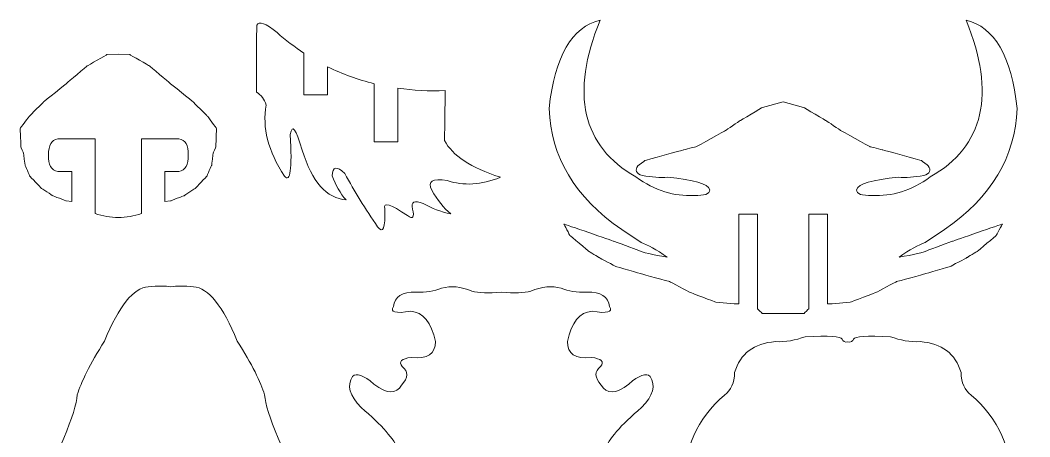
# Model space of a CAD drawing. Header units: inches. Extents: x -293 to 104, y -145 to 210.
# Drawn here: x -277.4 to -157.4, y 160.6 to 210.1 of the extents above; entities that cross this region are included whole.
import ezdxf

# ---------------------------------------------------------------- set-up
doc = ezdxf.new("R2010")
doc.units = ezdxf.units.IN
doc.header["$MEASUREMENT"] = 0
doc.layers.add('Layer 1', color=7, linetype='Continuous')

msp = doc.modelspace()

# ---------------------------------------------------------------- linework, layer by layer
at = {"layer": 'Layer 1', "color": 1, "lineweight": 9}
for points, knots in [([(-226.8592, 201.7742), (-226.8852, 199.798), (-226.9112, 197.822), (-226.9372, 195.846), (-226.9372, 195.846), (-226.0271, 194.0781), (-223.8168, 192.6221), (-220.3063, 191.4781), (-220.3063, 191.4781), (-222.5686, 190.5681), (-224.6749, 190.4381), (-226.6252, 191.0881), (-226.6252, 191.0881), (-228.396, 191.3963), (-229.0036, 191.0124), (-228.4481, 189.936), (-228.4481, 189.936), (-227.7974, 188.7884), (-227.0422, 187.8495), (-226.1831, 187.1193), (-226.1831, 187.1193), (-227.3807, 187.3801), (-228.4741, 187.7975), (-229.4634, 188.3711), (-229.4634, 188.3711), (-230.5438, 188.8012), (-230.9733, 188.5796), (-230.752, 187.7061), (-230.752, 187.7061), (-230.5048, 186.715), (-230.7, 186.4543), (-231.3379, 186.9237), (-231.3379, 186.9237), (-233.3555, 188.3188), (-234.2536, 188.5928), (-234.0323, 187.7452), (-234.0323, 187.7452), (-233.9544, 185.4372), (-234.2408, 184.72), (-234.8915, 185.5936), (-234.8915, 185.5936), (-236.3493, 187.7061), (-237.651, 189.8187), (-238.7965, 191.9311), (-238.7965, 191.9311), (-239.7599, 192.8569), (-240.2544, 192.7658), (-240.2804, 191.6573), (-240.2804, 191.6573), (-239.89, 190.5228), (-239.3433, 189.5709), (-238.6403, 188.8016), (-238.6403, 188.8016), (-240.9571, 188.9709), (-242.7014, 190.9401), (-243.873, 194.7088), (-243.873, 194.7088), (-244.6021, 197.2774), (-245.0706, 197.8905), (-245.279, 196.5474), (-245.279, 196.5474), (-245.0448, 192.4528), (-245.279, 190.8097), (-245.9819, 191.6181), (-245.9819, 191.6181), (-247.9212, 194.5913), (-248.6371, 197.4081), (-248.1297, 200.0683), (-248.1297, 200.0683), (-248.364, 200.7592), (-248.7544, 201.268), (-249.3011, 201.5941), (-249.3011, 201.5941), (-249.2881, 205.0889), (-249.2845, 206.0794), (-249.2715, 209.5742), (-249.2715, 209.5742), (-249.0279, 210.0831), (-248.2177, 209.7835), (-246.8409, 208.6748)], [0, 0, 0, 0, 0.05, 0.05, 0.05, 0.05000001, 0.1, 0.1, 0.1, 0.10000001, 0.15, 0.15, 0.15, 0.15000001, 0.2, 0.2, 0.2, 0.20000001, 0.25, 0.25, 0.25, 0.25000001, 0.3, 0.3, 0.3, 0.30000001, 0.35, 0.35, 0.35, 0.35000001, 0.4, 0.4, 0.4, 0.40000001, 0.45, 0.45, 0.45, 0.45000001, 0.5, 0.5, 0.5, 0.50000001, 0.55, 0.55, 0.55, 0.55000001, 0.6, 0.6, 0.6, 0.60000001, 0.65, 0.65, 0.65, 0.65000001, 0.7, 0.7, 0.7, 0.70000001, 0.75, 0.75, 0.75, 0.75000001, 0.8, 0.8, 0.8, 0.80000001, 0.85, 0.85, 0.85, 0.85000001, 0.9, 0.9, 0.9, 0.90000001, 0.95, 0.95, 0.95, 0.95000001, 1, 1, 1, 1]), ([(-204.1904, 191.5244), (-210.5929, 195.1752), (-212.0158, 201.3821), (-208.4583, 210.1452), (-208.4583, 210.1452), (-211.8036, 209.363), (-213.8213, 205.8682), (-214.5112, 199.6608), (-214.5112, 199.6608), (-214.3171, 193.9205), (-211.4392, 189.1241), (-205.8778, 185.2723)], [0, 0, 0, 0, 0.33333333, 0.33333333, 0.33333333, 0.33333334, 0.66666667, 0.66666667, 0.66666667, 0.66666668, 1, 1, 1, 1]), ([(-169.1972, 191.5244), (-162.7948, 195.1752), (-161.3719, 201.3821), (-164.9293, 210.1452), (-164.9293, 210.1452), (-161.584, 209.363), (-159.5664, 205.8682), (-158.8765, 199.6608), (-158.8765, 199.6608), (-159.0706, 193.9205), (-161.9484, 189.1241), (-167.5098, 185.2723)], [0, 0, 0, 0, 0.33333333, 0.33333333, 0.33333333, 0.33333334, 0.66666667, 0.66666667, 0.66666667, 0.66666668, 1, 1, 1, 1]), ([(-265.7149, 206.1127), (-265.7149, 206.1127), (-267.0765, 206.0542), (-267.0765, 206.0542), (-267.0765, 206.0542), (-267.0765, 206.0542), (-269.4083, 204.7177), (-269.4083, 204.7177), (-269.4083, 204.7177), (-269.4083, 204.7177), (-271.8075, 202.6924), (-271.8075, 202.6924), (-271.8075, 202.6924), (-271.8075, 202.6924), (-274.5965, 200.4442), (-274.5965, 200.4442), (-274.5965, 200.4442), (-274.5965, 200.4442), (-276.2841, 198.7577), (-276.2841, 198.7577), (-276.2841, 198.7577), (-276.2841, 198.7577), (-277.3855, 197.2853), (-277.3855, 197.2853), (-277.3855, 197.2853), (-277.3855, 197.2853), (-277.2997, 195.086), (-277.2997, 195.086), (-277.2997, 195.086), (-277.2997, 195.086), (-276.9879, 194.3364), (-276.9879, 194.3364), (-276.9879, 194.3364), (-276.9879, 194.3364), (-276.8071, 192.9251), (-276.8071, 192.9251), (-276.8071, 192.9251), (-276.8071, 192.9251), (-276.2384, 191.6164), (-276.2384, 191.6164), (-276.2384, 191.6164), (-276.2384, 191.6164), (-274.8983, 190.1997), (-274.8983, 190.1997), (-274.8983, 190.1997), (-274.8983, 190.1997), (-273.5245, 189.2905), (-273.5245, 189.2905), (-273.5245, 189.2905), (-273.5245, 189.2905), (-271.9053, 188.6716), (-271.9053, 188.6716)], [0, 0, 0, 0, 0.07692308, 0.07692308, 0.07692308, 0.07692309, 0.15384615, 0.15384615, 0.15384615, 0.15384616, 0.23076923, 0.23076923, 0.23076923, 0.23076924, 0.30769231, 0.30769231, 0.30769231, 0.30769232, 0.38461538, 0.38461538, 0.38461538, 0.38461539, 0.46153846, 0.46153846, 0.46153846, 0.46153847, 0.53846154, 0.53846154, 0.53846154, 0.53846155, 0.61538462, 0.61538462, 0.61538462, 0.61538463, 0.69230769, 0.69230769, 0.69230769, 0.6923077, 0.76923077, 0.76923077, 0.76923077, 0.76923078, 0.84615385, 0.84615385, 0.84615385, 0.84615386, 0.92307692, 0.92307692, 0.92307692, 0.92307693, 1, 1, 1, 1]), ([(-265.7149, 206.1127), (-265.7149, 206.1127), (-264.3534, 206.0542), (-264.3534, 206.0542), (-264.3534, 206.0542), (-264.3534, 206.0542), (-262.0217, 204.7177), (-262.0217, 204.7177), (-262.0217, 204.7177), (-262.0217, 204.7177), (-259.6222, 202.6924), (-259.6222, 202.6924), (-259.6222, 202.6924), (-259.6222, 202.6924), (-256.8332, 200.4442), (-256.8332, 200.4442), (-256.8332, 200.4442), (-256.8332, 200.4442), (-255.1456, 198.7577), (-255.1456, 198.7577), (-255.1456, 198.7577), (-255.1456, 198.7577), (-254.0444, 197.2853), (-254.0444, 197.2853), (-254.0444, 197.2853), (-254.0444, 197.2853), (-254.1302, 195.086), (-254.1302, 195.086), (-254.1302, 195.086), (-254.1302, 195.086), (-254.4421, 194.3364), (-254.4421, 194.3364), (-254.4421, 194.3364), (-254.4421, 194.3364), (-254.6229, 192.9251), (-254.6229, 192.9251), (-254.6229, 192.9251), (-254.6229, 192.9251), (-255.1913, 191.6164), (-255.1913, 191.6164), (-255.1913, 191.6164), (-255.1913, 191.6164), (-256.5316, 190.1997), (-256.5316, 190.1997), (-256.5316, 190.1997), (-256.5316, 190.1997), (-257.9052, 189.2905), (-257.9052, 189.2905), (-257.9052, 189.2905), (-257.9052, 189.2905), (-259.5246, 188.6716), (-259.5246, 188.6716)], [0, 0, 0, 0, 0.07692308, 0.07692308, 0.07692308, 0.07692309, 0.15384615, 0.15384615, 0.15384615, 0.15384616, 0.23076923, 0.23076923, 0.23076923, 0.23076924, 0.30769231, 0.30769231, 0.30769231, 0.30769232, 0.38461538, 0.38461538, 0.38461538, 0.38461539, 0.46153846, 0.46153846, 0.46153846, 0.46153847, 0.53846154, 0.53846154, 0.53846154, 0.53846155, 0.61538462, 0.61538462, 0.61538462, 0.61538463, 0.69230769, 0.69230769, 0.69230769, 0.6923077, 0.76923077, 0.76923077, 0.76923077, 0.76923078, 0.84615385, 0.84615385, 0.84615385, 0.84615386, 0.92307692, 0.92307692, 0.92307692, 0.92307693, 1, 1, 1, 1]), ([(-243.6569, 206.2299), (-243.6569, 206.2299), (-243.6569, 201.2659), (-243.6569, 201.2659), (-243.6569, 201.2659), (-243.6569, 201.2659), (-240.8377, 201.2659), (-240.8377, 201.2659), (-240.8377, 201.2659), (-240.8377, 201.2659), (-240.8377, 204.6098), (-240.8377, 204.6098)], [0, 0, 0, 0, 0.33333333, 0.33333333, 0.33333333, 0.33333334, 0.66666667, 0.66666667, 0.66666667, 0.66666668, 1, 1, 1, 1]), ([(-235.3001, 202.5989), (-235.3001, 202.5989), (-235.3001, 195.7108), (-235.3001, 195.7108), (-235.3001, 195.7108), (-235.3001, 195.7108), (-232.4809, 195.7108), (-232.4809, 195.7108), (-232.4809, 195.7108), (-232.4809, 195.7108), (-232.4809, 202.0614), (-232.4809, 202.0614)], [0, 0, 0, 0, 0.33333333, 0.33333333, 0.33333333, 0.33333334, 0.66666667, 0.66666667, 0.66666667, 0.66666668, 1, 1, 1, 1]), ([(-186.6938, 200.4648), (-186.6938, 200.4648), (-189.1361, 199.7834), (-189.1361, 199.7834), (-189.1361, 199.7834), (-189.1361, 199.7834), (-191.8677, 198.1696), (-191.8677, 198.1696), (-191.8677, 198.1696), (-191.8677, 198.1696), (-193.5285, 197.0482), (-193.5285, 197.0482), (-193.5285, 197.0482), (-193.5285, 197.0482), (-196.9841, 195.1324), (-196.9841, 195.1324), (-196.9841, 195.1324), (-196.9841, 195.1324), (-198.5472, 194.7367), (-198.5472, 194.7367), (-198.5472, 194.7367), (-198.5472, 194.7367), (-203.1256, 193.4727), (-203.1256, 193.4727), (-203.1256, 193.4727), (-203.1256, 193.4727), (-203.9494, 192.848), (-203.9494, 192.848), (-203.9494, 192.848), (-204.3388, 192.331), (-204.1608, 191.9429), (-203.4151, 191.684)], [0, 0, 0, 0, 0.125, 0.125, 0.125, 0.12500001, 0.25, 0.25, 0.25, 0.25000001, 0.375, 0.375, 0.375, 0.37500001, 0.5, 0.5, 0.5, 0.50000001, 0.625, 0.625, 0.625, 0.62500001, 0.75, 0.75, 0.75, 0.75000001, 0.875, 0.875, 0.875, 0.87500001, 1, 1, 1, 1]), ([(-186.6938, 200.4648), (-186.6938, 200.4648), (-184.2515, 199.7834), (-184.2515, 199.7834), (-184.2515, 199.7834), (-184.2515, 199.7834), (-181.5199, 198.1696), (-181.5199, 198.1696), (-181.5199, 198.1696), (-181.5199, 198.1696), (-179.8592, 197.0482), (-179.8592, 197.0482), (-179.8592, 197.0482), (-179.8592, 197.0482), (-176.4035, 195.1324), (-176.4035, 195.1324), (-176.4035, 195.1324), (-176.4035, 195.1324), (-174.8405, 194.7367), (-174.8405, 194.7367), (-174.8405, 194.7367), (-174.8405, 194.7367), (-170.2621, 193.4727), (-170.2621, 193.4727), (-170.2621, 193.4727), (-170.2621, 193.4727), (-169.4382, 192.848), (-169.4382, 192.848), (-169.4382, 192.848), (-169.0488, 192.331), (-169.2269, 191.9429), (-169.9726, 191.684)], [0, 0, 0, 0, 0.125, 0.125, 0.125, 0.12500001, 0.25, 0.25, 0.25, 0.25000001, 0.375, 0.375, 0.375, 0.37500001, 0.5, 0.5, 0.5, 0.50000001, 0.625, 0.625, 0.625, 0.62500001, 0.75, 0.75, 0.75, 0.75000001, 0.875, 0.875, 0.875, 0.87500001, 1, 1, 1, 1]), ([(-268.4842, 195.493), (-268.4842, 195.493), (-268.4842, 196.0468), (-268.4842, 196.0468), (-268.4842, 196.0468), (-268.4842, 196.0468), (-269.0381, 196.0468), (-269.0381, 196.0468)], [0, 0, 0, 0, 0.5, 0.5, 0.5, 0.50000001, 1, 1, 1, 1]), ([(-262.9455, 195.493), (-262.9455, 195.493), (-262.9455, 196.0468), (-262.9455, 196.0468), (-262.9455, 196.0468), (-262.9455, 196.0468), (-262.3916, 196.0468), (-262.3916, 196.0468)], [0, 0, 0, 0, 0.5, 0.5, 0.5, 0.50000001, 1, 1, 1, 1]), ([(-271.2536, 191.6164), (-271.2536, 191.6164), (-271.2536, 192.1702), (-271.2536, 192.1702), (-271.2536, 192.1702), (-271.2536, 192.1702), (-271.8075, 192.1702), (-271.8075, 192.1702)], [0, 0, 0, 0, 0.5, 0.5, 0.5, 0.50000001, 1, 1, 1, 1]), ([(-260.1761, 191.6164), (-260.1761, 191.6164), (-260.1761, 192.1702), (-260.1761, 192.1702), (-260.1761, 192.1702), (-260.1761, 192.1702), (-259.6222, 192.1702), (-259.6222, 192.1702)], [0, 0, 0, 0, 0.5, 0.5, 0.5, 0.50000001, 1, 1, 1, 1]), ([(-204.1904, 191.5244), (-201.9238, 189.9068), (-199.6235, 189.1763), (-197.2896, 189.3329), (-197.2896, 189.3329), (-196.0404, 189.2679), (-195.4155, 189.4894), (-195.4153, 189.998), (-195.4153, 189.998), (-195.6237, 190.7024), (-197.29, 191.198), (-200.4139, 191.4846), (-200.4139, 191.4846), (-201.2879, 191.4183), (-202.2884, 191.4846), (-203.4151, 191.684)], [0, 0, 0, 0, 0.25, 0.25, 0.25, 0.25000001, 0.5, 0.5, 0.5, 0.50000001, 0.75, 0.75, 0.75, 0.75000001, 1, 1, 1, 1]), ([(-169.1972, 191.5244), (-171.4638, 189.9068), (-173.7642, 189.1763), (-176.098, 189.3329), (-176.098, 189.3329), (-177.3473, 189.2679), (-177.9722, 189.4894), (-177.9723, 189.998), (-177.9723, 189.998), (-177.764, 190.7024), (-176.0977, 191.198), (-172.9738, 191.4846), (-172.9738, 191.4846), (-172.0998, 191.4183), (-171.0993, 191.4846), (-169.9726, 191.684)], [0, 0, 0, 0, 0.25, 0.25, 0.25, 0.25000001, 0.5, 0.5, 0.5, 0.50000001, 0.75, 0.75, 0.75, 0.75000001, 1, 1, 1, 1]), ([(-271.9053, 188.6716), (-271.9053, 188.6716), (-271.2536, 188.6126), (-271.2536, 188.6126), (-271.2536, 188.6126), (-271.2536, 188.6126), (-271.2536, 189.4012), (-271.2536, 189.4012)], [0, 0, 0, 0, 0.5, 0.5, 0.5, 0.50000001, 1, 1, 1, 1]), ([(-259.5246, 188.6716), (-259.5246, 188.6716), (-260.1761, 188.6126), (-260.1761, 188.6126), (-260.1761, 188.6126), (-260.1761, 188.6126), (-260.1761, 189.4012), (-260.1761, 189.4012)], [0, 0, 0, 0, 0.5, 0.5, 0.5, 0.50000001, 1, 1, 1, 1]), ([(-191.9529, 186.5232), (-191.9529, 186.5232), (-191.9529, 187.0841), (-191.9529, 187.0841), (-191.9529, 187.0841), (-191.9529, 187.0841), (-191.3994, 187.0841), (-191.3994, 187.0841)], [0, 0, 0, 0, 0.5, 0.5, 0.5, 0.50000001, 1, 1, 1, 1]), ([(-191.3994, 187.0841), (-191.3994, 187.0841), (-189.7386, 187.0841), (-189.7386, 187.0841), (-189.7386, 187.0841), (-189.7386, 187.0841), (-189.7386, 175.8689), (-189.7386, 175.8689), (-189.7386, 175.8689), (-189.7386, 175.8689), (-189.1849, 175.3081), (-189.1849, 175.3081), (-189.1849, 175.3081), (-189.1849, 175.3081), (-186.6938, 175.3081), (-186.6938, 175.3081)], [0, 0, 0, 0, 0.25, 0.25, 0.25, 0.25000001, 0.5, 0.5, 0.5, 0.50000001, 0.75, 0.75, 0.75, 0.75000001, 1, 1, 1, 1]), ([(-181.9883, 187.0841), (-181.9883, 187.0841), (-183.649, 187.0841), (-183.649, 187.0841), (-183.649, 187.0841), (-183.649, 187.0841), (-183.649, 175.8689), (-183.649, 175.8689), (-183.649, 175.8689), (-183.649, 175.8689), (-184.2027, 175.3081), (-184.2027, 175.3081), (-184.2027, 175.3081), (-184.2027, 175.3081), (-186.6938, 175.3081), (-186.6938, 175.3081)], [0, 0, 0, 0, 0.25, 0.25, 0.25, 0.25000001, 0.5, 0.5, 0.5, 0.50000001, 0.75, 0.75, 0.75, 0.75000001, 1, 1, 1, 1]), ([(-181.4348, 186.5232), (-181.4348, 186.5232), (-181.4348, 187.0841), (-181.4348, 187.0841), (-181.4348, 187.0841), (-181.4348, 187.0841), (-181.9883, 187.0841), (-181.9883, 187.0841)], [0, 0, 0, 0, 0.5, 0.5, 0.5, 0.50000001, 1, 1, 1, 1]), ([(-192.5066, 176.4296), (-192.5066, 176.4296), (-194.6783, 176.6452), (-194.6783, 176.6452), (-194.6783, 176.6452), (-194.6783, 176.6452), (-197.8031, 177.8268), (-197.8031, 177.8268), (-197.8031, 177.8268), (-197.8031, 177.8268), (-200.191, 179.0824), (-200.191, 179.0824), (-200.191, 179.0824), (-200.191, 179.0824), (-203.5294, 179.9921), (-203.5294, 179.9921), (-203.5294, 179.9921), (-203.5294, 179.9921), (-206.5728, 180.8916), (-206.5728, 180.8916), (-206.5728, 180.8916), (-206.5728, 180.8916), (-208.5443, 181.9342), (-208.5443, 181.9342), (-208.5443, 181.9342), (-208.5443, 181.9342), (-209.8139, 182.7009), (-209.8139, 182.7009), (-209.8139, 182.7009), (-209.8139, 182.7009), (-212.0383, 184.567), (-212.0383, 184.567), (-212.0383, 184.567), (-212.0383, 184.567), (-212.754, 185.9298), (-212.754, 185.9298), (-212.754, 185.9298), (-212.754, 185.9298), (-206.8445, 183.8877), (-206.8445, 183.8877), (-206.8445, 183.8877), (-206.8445, 183.8877), (-204.0343, 182.8458), (-204.0343, 182.8458)], [0, 0, 0, 0, 0.09090909, 0.09090909, 0.09090909, 0.0909091, 0.18181818, 0.18181818, 0.18181818, 0.18181819, 0.27272727, 0.27272727, 0.27272727, 0.27272728, 0.36363636, 0.36363636, 0.36363636, 0.36363637, 0.45454545, 0.45454545, 0.45454545, 0.45454546, 0.54545455, 0.54545455, 0.54545455, 0.54545456, 0.63636364, 0.63636364, 0.63636364, 0.63636365, 0.72727273, 0.72727273, 0.72727273, 0.72727274, 0.81818182, 0.81818182, 0.81818182, 0.81818183, 0.90909091, 0.90909091, 0.90909091, 0.90909092, 1, 1, 1, 1]), ([(-180.8811, 176.4296), (-180.8811, 176.4296), (-178.7093, 176.6452), (-178.7093, 176.6452), (-178.7093, 176.6452), (-178.7093, 176.6452), (-175.5846, 177.8268), (-175.5846, 177.8268), (-175.5846, 177.8268), (-175.5846, 177.8268), (-173.1967, 179.0824), (-173.1967, 179.0824), (-173.1967, 179.0824), (-173.1967, 179.0824), (-169.8582, 179.9921), (-169.8582, 179.9921), (-169.8582, 179.9921), (-169.8582, 179.9921), (-166.8149, 180.8916), (-166.8149, 180.8916), (-166.8149, 180.8916), (-166.8149, 180.8916), (-164.8434, 181.9342), (-164.8434, 181.9342), (-164.8434, 181.9342), (-164.8434, 181.9342), (-163.5738, 182.7009), (-163.5738, 182.7009), (-163.5738, 182.7009), (-163.5738, 182.7009), (-161.3494, 184.567), (-161.3494, 184.567), (-161.3494, 184.567), (-161.3494, 184.567), (-160.6336, 185.9298), (-160.6336, 185.9298), (-160.6336, 185.9298), (-160.6336, 185.9298), (-166.5431, 183.8877), (-166.5431, 183.8877), (-166.5431, 183.8877), (-166.5431, 183.8877), (-169.3534, 182.8458), (-169.3534, 182.8458)], [0, 0, 0, 0, 0.09090909, 0.09090909, 0.09090909, 0.0909091, 0.18181818, 0.18181818, 0.18181818, 0.18181819, 0.27272727, 0.27272727, 0.27272727, 0.27272728, 0.36363636, 0.36363636, 0.36363636, 0.36363637, 0.45454545, 0.45454545, 0.45454545, 0.45454546, 0.54545455, 0.54545455, 0.54545455, 0.54545456, 0.63636364, 0.63636364, 0.63636364, 0.63636365, 0.72727273, 0.72727273, 0.72727273, 0.72727274, 0.81818182, 0.81818182, 0.81818182, 0.81818183, 0.90909091, 0.90909091, 0.90909091, 0.90909092, 1, 1, 1, 1]), ([(-265.1788, 141.8653), (-268.1763, 142.2176), (-270.1128, 143.2736), (-270.9882, 145.034), (-270.9882, 145.034), (-271.2742, 145.4513), (-270.6753, 145.6079), (-269.1917, 145.5036), (-269.1917, 145.5036), (-268.3586, 145.4777), (-268.5148, 145.9212), (-269.6602, 146.8335), (-269.6602, 146.8335), (-273.318, 148.8812), (-275.1273, 150.3286), (-275.0883, 151.176), (-275.0883, 151.176), (-275.3747, 152.3497), (-274.4115, 155.4532), (-272.1988, 160.4868), (-272.1988, 160.4868), (-271.2224, 162.8341), (-270.6885, 164.5555), (-270.5975, 165.6508), (-270.5975, 165.6508), (-270.1681, 167.1242), (-269.0875, 169.2497), (-267.3562, 172.0275), (-267.3562, 172.0275), (-265.6528, 176.188), (-263.92, 178.339), (-262.1581, 178.4806)], [0, 0, 0, 0, 0.125, 0.125, 0.125, 0.12500001, 0.25, 0.25, 0.25, 0.25000001, 0.375, 0.375, 0.375, 0.37500001, 0.5, 0.5, 0.5, 0.50000001, 0.625, 0.625, 0.625, 0.62500001, 0.75, 0.75, 0.75, 0.75000001, 0.875, 0.875, 0.875, 0.87500001, 1, 1, 1, 1]), ([(-253.8215, 141.8458), (-250.824, 142.1981), (-248.8234, 143.2736), (-247.948, 145.034), (-247.948, 145.034), (-247.662, 145.4513), (-248.2609, 145.6079), (-249.7445, 145.5036), (-249.7445, 145.5036), (-250.5776, 145.4777), (-250.4214, 145.9212), (-249.276, 146.8335), (-249.276, 146.8335), (-245.6182, 148.8812), (-243.8089, 150.3286), (-243.8479, 151.176), (-243.8479, 151.176), (-243.5615, 152.3497), (-244.5248, 155.4532), (-246.7374, 160.4868), (-246.7374, 160.4868), (-247.7139, 162.8341), (-248.2477, 164.5555), (-248.3387, 165.6508), (-248.3387, 165.6508), (-248.7681, 167.1242), (-249.8487, 169.2497), (-251.58, 172.0275), (-251.58, 172.0275), (-253.2834, 176.188), (-255.0163, 178.339), (-256.7782, 178.4806)], [0, 0, 0, 0, 0.125, 0.125, 0.125, 0.12500001, 0.25, 0.25, 0.25, 0.25000001, 0.375, 0.375, 0.375, 0.37500001, 0.5, 0.5, 0.5, 0.50000001, 0.625, 0.625, 0.625, 0.62500001, 0.75, 0.75, 0.75, 0.75000001, 0.875, 0.875, 0.875, 0.87500001, 1, 1, 1, 1]), ([(-225.8549, 126.2033), (-225.8555, 125.5266), (-226.3589, 125.8746), (-227.3653, 127.2476), (-227.3653, 127.2476), (-231.687, 131.6161), (-234.1342, 134.0807), (-234.7069, 134.6414), (-234.7069, 134.6414), (-235.1104, 134.5243), (-235.3316, 135.5283), (-235.3706, 137.6538), (-235.3706, 137.6538), (-235.4879, 140.653), (-235.1626, 142.7133), (-234.3944, 143.8348), (-234.3944, 143.8348), (-233.5613, 144.6304), (-233.8215, 145.6084), (-235.1754, 146.7689), (-235.1754, 146.7689), (-237.7536, 148.6041), (-238.7159, 149.6379), (-238.0623, 149.87), (-238.0623, 149.87), (-238.2997, 150.068), (-237.077, 150.7426), (-234.3944, 151.8937), (-234.3944, 151.8937), (-232.3249, 153.8106), (-231.6868, 156.2231), (-232.4809, 159.1311), (-232.4809, 159.1311), (-232.8976, 160.3309), (-234.3555, 162), (-236.8546, 164.1385), (-236.8546, 164.1385), (-238.2345, 165.5208), (-238.573, 166.7468), (-237.87, 167.816), (-237.87, 167.816), (-237.4143, 168.2724), (-236.568, 167.9724), (-235.3316, 166.9161), (-235.3316, 166.9161), (-233.7698, 165.7036), (-232.6762, 165.6643), (-232.0513, 166.7988), (-232.0513, 166.7988), (-231.2444, 167.6856), (-231.2183, 168.4159), (-231.9733, 168.9896), (-231.9733, 168.9896), (-232.4417, 169.5635), (-232.0773, 169.9286), (-230.8799, 170.0849), (-230.8799, 170.0849), (-228.9664, 169.8765), (-228.0162, 170.5024), (-228.0292, 171.9628), (-228.0292, 171.9628), (-228.5109, 174.2579), (-229.4871, 175.4576), (-230.9579, 175.5619), (-230.9579, 175.5619), (-232.7674, 175.2751), (-233.4573, 175.4574), (-233.0276, 176.1095), (-233.0276, 176.1095), (-232.8844, 177.3093), (-231.9863, 177.8831), (-230.3334, 177.8309), (-230.3334, 177.8309), (-229.1619, 177.7787), (-228.1464, 177.9351), (-227.2871, 178.3003)], [0, 0, 0, 0, 0.05263158, 0.05263158, 0.05263158, 0.05263159, 0.10526316, 0.10526316, 0.10526316, 0.10526317, 0.15789474, 0.15789474, 0.15789474, 0.15789475, 0.21052632, 0.21052632, 0.21052632, 0.21052633, 0.26315789, 0.26315789, 0.26315789, 0.2631579, 0.31578947, 0.31578947, 0.31578947, 0.31578948, 0.36842105, 0.36842105, 0.36842105, 0.36842106, 0.42105263, 0.42105263, 0.42105263, 0.42105264, 0.47368421, 0.47368421, 0.47368421, 0.47368422, 0.52631579, 0.52631579, 0.52631579, 0.5263158, 0.57894737, 0.57894737, 0.57894737, 0.57894738, 0.63157895, 0.63157895, 0.63157895, 0.63157896, 0.68421053, 0.68421053, 0.68421053, 0.68421054, 0.73684211, 0.73684211, 0.73684211, 0.73684212, 0.78947368, 0.78947368, 0.78947368, 0.78947369, 0.84210526, 0.84210526, 0.84210526, 0.84210527, 0.89473684, 0.89473684, 0.89473684, 0.89473685, 0.94736842, 0.94736842, 0.94736842, 0.94736843, 1, 1, 1, 1]), ([(-227.2871, 178.3003), (-226.1939, 178.6261), (-224.9963, 178.509), (-223.6945, 177.9482), (-223.6945, 177.9482), (-222.8862, 177.7266), (-221.7159, 177.6873), (-220.1839, 177.8309)], [0, 0, 0, 0, 0.5, 0.5, 0.5, 0.50000001, 1, 1, 1, 1]), ([(-213.0806, 178.3003), (-214.1739, 178.6261), (-215.3715, 178.509), (-216.6732, 177.9482), (-216.6732, 177.9482), (-217.4816, 177.7266), (-218.6519, 177.6873), (-220.1839, 177.8309)], [0, 0, 0, 0, 0.5, 0.5, 0.5, 0.50000001, 1, 1, 1, 1]), ([(-214.5129, 126.2033), (-214.5122, 125.5266), (-214.0088, 125.8746), (-213.0024, 127.2476), (-213.0024, 127.2476), (-208.6808, 131.6161), (-206.2336, 134.0807), (-205.6609, 134.6414), (-205.6609, 134.6414), (-205.2573, 134.5243), (-205.0362, 135.5283), (-204.9971, 137.6538), (-204.9971, 137.6538), (-204.8798, 140.653), (-205.2052, 142.7133), (-205.9734, 143.8348), (-205.9734, 143.8348), (-206.8065, 144.6304), (-206.5463, 145.6084), (-205.1923, 146.7689), (-205.1923, 146.7689), (-202.6142, 148.6041), (-201.6519, 149.6379), (-202.3055, 149.87), (-202.3055, 149.87), (-202.0681, 150.068), (-203.2907, 150.7426), (-205.9734, 151.8937), (-205.9734, 151.8937), (-208.0429, 153.8106), (-208.6809, 156.2231), (-207.8869, 159.1311), (-207.8869, 159.1311), (-207.4702, 160.3309), (-206.0122, 162), (-203.5132, 164.1385), (-203.5132, 164.1385), (-202.1333, 165.5208), (-201.7947, 166.7468), (-202.4978, 167.816), (-202.4978, 167.816), (-202.9535, 168.2724), (-203.7997, 167.9724), (-205.0362, 166.9161), (-205.0362, 166.9161), (-206.598, 165.7036), (-207.6915, 165.6643), (-208.3164, 166.7988), (-208.3164, 166.7988), (-209.1233, 167.6856), (-209.1495, 168.4159), (-208.3944, 168.9896), (-208.3944, 168.9896), (-207.926, 169.5635), (-208.2904, 169.9286), (-209.4878, 170.0849), (-209.4878, 170.0849), (-211.4013, 169.8765), (-212.3516, 170.5024), (-212.3386, 171.9628), (-212.3386, 171.9628), (-211.8569, 174.2579), (-210.8806, 175.4576), (-209.4098, 175.5619), (-209.4098, 175.5619), (-207.6004, 175.2751), (-206.9105, 175.4574), (-207.3402, 176.1095), (-207.3402, 176.1095), (-207.4833, 177.3093), (-208.3814, 177.8831), (-210.0344, 177.8309), (-210.0344, 177.8309), (-211.2058, 177.7787), (-212.2214, 177.9351), (-213.0806, 178.3003)], [0, 0, 0, 0, 0.05263158, 0.05263158, 0.05263158, 0.05263159, 0.10526316, 0.10526316, 0.10526316, 0.10526317, 0.15789474, 0.15789474, 0.15789474, 0.15789475, 0.21052632, 0.21052632, 0.21052632, 0.21052633, 0.26315789, 0.26315789, 0.26315789, 0.2631579, 0.31578947, 0.31578947, 0.31578947, 0.31578948, 0.36842105, 0.36842105, 0.36842105, 0.36842106, 0.42105263, 0.42105263, 0.42105263, 0.42105264, 0.47368421, 0.47368421, 0.47368421, 0.47368422, 0.52631579, 0.52631579, 0.52631579, 0.5263158, 0.57894737, 0.57894737, 0.57894737, 0.57894738, 0.63157895, 0.63157895, 0.63157895, 0.63157896, 0.68421053, 0.68421053, 0.68421053, 0.68421054, 0.73684211, 0.73684211, 0.73684211, 0.73684212, 0.78947368, 0.78947368, 0.78947368, 0.78947369, 0.84210526, 0.84210526, 0.84210526, 0.84210527, 0.89473684, 0.89473684, 0.89473684, 0.89473685, 0.94736842, 0.94736842, 0.94736842, 0.94736843, 1, 1, 1, 1]), ([(-192.5066, 176.4294), (-192.5066, 176.4294), (-191.9529, 176.4294), (-191.9529, 176.4294), (-191.9529, 176.4294), (-191.9529, 176.4294), (-191.9529, 176.9903), (-191.9529, 176.9903)], [0, 0, 0, 0, 0.5, 0.5, 0.5, 0.50000001, 1, 1, 1, 1]), ([(-180.8811, 176.4294), (-180.8811, 176.4294), (-181.4348, 176.4294), (-181.4348, 176.4294), (-181.4348, 176.4294), (-181.4348, 176.4294), (-181.4348, 176.9903), (-181.4348, 176.9903)], [0, 0, 0, 0, 0.5, 0.5, 0.5, 0.50000001, 1, 1, 1, 1]), ([(-198.8617, 132.8421), (-200.3585, 135.1901), (-200.6319, 136.8942), (-199.6818, 137.9545), (-199.6818, 137.9545), (-198.4322, 140.7972), (-197.3388, 143.8486), (-196.4015, 147.1086), (-196.4015, 147.1086), (-196.3468, 147.4672), (-195.9379, 147.8911), (-195.1752, 148.38), (-195.1752, 148.38), (-194.7717, 148.6733), (-195.0971, 149.2927), (-196.1515, 150.2383), (-196.1515, 150.2383), (-197.987, 152.4159), (-198.781, 153.9938), (-198.5337, 154.9719), (-198.5337, 154.9719), (-198.5104, 159.197), (-196.8883, 162.744), (-193.668, 165.6127), (-193.668, 165.6127), (-192.8739, 166.1866), (-192.4704, 167.0733), (-192.4574, 168.273), (-192.4574, 168.273), (-191.7807, 170.542), (-190.1664, 171.7678), (-187.615, 171.9504), (-187.615, 171.9504), (-186.4046, 171.9114), (-185.22, 172.1069), (-184.0614, 172.5371), (-184.0614, 172.5371), (-181.25, 172.6808), (-179.7921, 172.5895), (-179.6877, 172.2633), (-179.6877, 172.2633), (-179.605, 171.9637), (-179.3754, 171.8462), (-178.9997, 171.9112)], [0, 0, 0, 0, 0.09090909, 0.09090909, 0.09090909, 0.0909091, 0.18181818, 0.18181818, 0.18181818, 0.18181819, 0.27272727, 0.27272727, 0.27272727, 0.27272728, 0.36363636, 0.36363636, 0.36363636, 0.36363637, 0.45454545, 0.45454545, 0.45454545, 0.45454546, 0.54545455, 0.54545455, 0.54545455, 0.54545456, 0.63636364, 0.63636364, 0.63636364, 0.63636365, 0.72727273, 0.72727273, 0.72727273, 0.72727274, 0.81818182, 0.81818182, 0.81818182, 0.81818183, 0.90909091, 0.90909091, 0.90909091, 0.90909092, 1, 1, 1, 1]), ([(-159.1378, 132.8421), (-157.641, 135.1901), (-157.3676, 136.8942), (-158.3177, 137.9545), (-158.3177, 137.9545), (-159.5673, 140.7972), (-160.6607, 143.8486), (-161.5979, 147.1086), (-161.5979, 147.1086), (-161.6526, 147.4672), (-162.0616, 147.8911), (-162.8242, 148.38), (-162.8242, 148.38), (-163.2278, 148.6733), (-162.9024, 149.2927), (-161.848, 150.2383), (-161.848, 150.2383), (-160.0125, 152.4159), (-159.2185, 153.9938), (-159.4658, 154.9719), (-159.4658, 154.9719), (-159.4891, 159.197), (-161.1112, 162.744), (-164.3315, 165.6127), (-164.3315, 165.6127), (-165.1256, 166.1866), (-165.5291, 167.0733), (-165.5421, 168.273), (-165.5421, 168.273), (-166.2188, 170.542), (-167.8331, 171.7678), (-170.3845, 171.9504), (-170.3845, 171.9504), (-171.5949, 171.9114), (-172.7795, 172.1069), (-173.9381, 172.5371), (-173.9381, 172.5371), (-176.7495, 172.6808), (-178.2074, 172.5895), (-178.3118, 172.2633), (-178.3118, 172.2633), (-178.3945, 171.9637), (-178.6241, 171.8462), (-178.9997, 171.9112)], [0, 0, 0, 0, 0.09090909, 0.09090909, 0.09090909, 0.0909091, 0.18181818, 0.18181818, 0.18181818, 0.18181819, 0.27272727, 0.27272727, 0.27272727, 0.27272728, 0.36363636, 0.36363636, 0.36363636, 0.36363637, 0.45454545, 0.45454545, 0.45454545, 0.45454546, 0.54545455, 0.54545455, 0.54545455, 0.54545456, 0.63636364, 0.63636364, 0.63636364, 0.63636365, 0.72727273, 0.72727273, 0.72727273, 0.72727274, 0.81818182, 0.81818182, 0.81818182, 0.81818183, 0.90909091, 0.90909091, 0.90909091, 0.90909092, 1, 1, 1, 1])]:
    msp.add_open_spline(points, degree=3, knots=knots, dxfattribs=at)
for points in [[(-243.6568, 206.2299), (-244.7207, 206.9387), (-245.851, 207.798), (-246.8411, 208.6748)], [(-235.2999, 202.5989), (-237.2033, 203.0704), (-239.096, 203.753), (-240.8376, 204.6098)], [(-226.8592, 201.7742), (-228.833, 201.7125), (-230.6578, 201.8013), (-232.4809, 202.0614)], [(-274.023, 194.1087), (-274.0349, 195.3043), (-273.6654, 195.9503), (-272.9151, 196.0468)], [(-272.9151, 196.0468), (-272.9151, 196.0468), (-269.0381, 196.0468), (-269.0381, 196.0468)], [(-258.5146, 196.0468), (-258.5146, 196.0468), (-262.3916, 196.0468), (-262.3916, 196.0468)], [(-257.4067, 194.1087), (-257.3948, 195.3043), (-257.7643, 195.9503), (-258.5146, 196.0468)], [(-268.4842, 187.74), (-268.4842, 187.74), (-268.4842, 195.493), (-268.4842, 195.493)], [(-262.9455, 187.74), (-262.9455, 187.74), (-262.9455, 195.493), (-262.9455, 195.493)], [(-272.9151, 192.1702), (-273.7006, 192.3341), (-274.0699, 192.9803), (-274.023, 194.1087)], [(-258.5146, 192.1702), (-257.7291, 192.3341), (-257.3598, 192.9803), (-257.4067, 194.1087)], [(-271.8075, 192.1702), (-271.8075, 192.1702), (-272.9151, 192.1702), (-272.9151, 192.1702)], [(-259.6222, 192.1702), (-259.6222, 192.1702), (-258.5146, 192.1702), (-258.5146, 192.1702)], [(-271.2536, 189.4012), (-271.2536, 189.4012), (-271.2536, 191.6164), (-271.2536, 191.6164)], [(-260.1761, 189.4012), (-260.1761, 189.4012), (-260.1761, 191.6164), (-260.1761, 191.6164)], [(-268.4842, 187.1861), (-268.4842, 187.1861), (-268.4842, 187.74), (-268.4842, 187.74)], [(-262.9455, 187.1861), (-262.9455, 187.1861), (-262.9455, 187.74), (-262.9455, 187.74)], [(-268.4842, 187.1861), (-267.5683, 186.8709), (-266.638, 186.7134), (-265.7149, 186.7134)], [(-262.9455, 187.1861), (-263.8614, 186.8709), (-264.7917, 186.7134), (-265.7149, 186.7134)], [(-191.9529, 176.9903), (-191.9529, 176.9903), (-191.9529, 186.5232), (-191.9529, 186.5232)], [(-181.4348, 176.9903), (-181.4348, 176.9903), (-181.4348, 186.5232), (-181.4348, 186.5232)], [(-203.5784, 183.7195), (-203.5784, 183.7195), (-205.8778, 185.2723), (-205.8778, 185.2723)], [(-169.8092, 183.7195), (-169.8092, 183.7195), (-167.5098, 185.2723), (-167.5098, 185.2723)], [(-203.5784, 183.7195), (-202.7934, 183.4583), (-201.7593, 182.8844), (-200.4762, 181.9977)], [(-169.8092, 183.7195), (-170.5943, 183.4583), (-171.6284, 182.8844), (-172.9114, 181.9977)], [(-204.0343, 182.8458), (-203.3922, 182.5453), (-202.2061, 182.2627), (-200.4762, 181.9977)], [(-169.3534, 182.8458), (-169.9954, 182.5453), (-171.1816, 182.2627), (-172.9114, 181.9977)], [(-262.1581, 178.4806), (-261.0301, 178.5874), (-260.1334, 178.5874), (-259.4681, 178.4806)], [(-256.7782, 178.4806), (-257.9062, 178.5874), (-258.8028, 178.5874), (-259.4681, 178.4806)]]:
    msp.add_open_spline(points, degree=3, dxfattribs=at)

doc.saveas('drawing.dxf')
